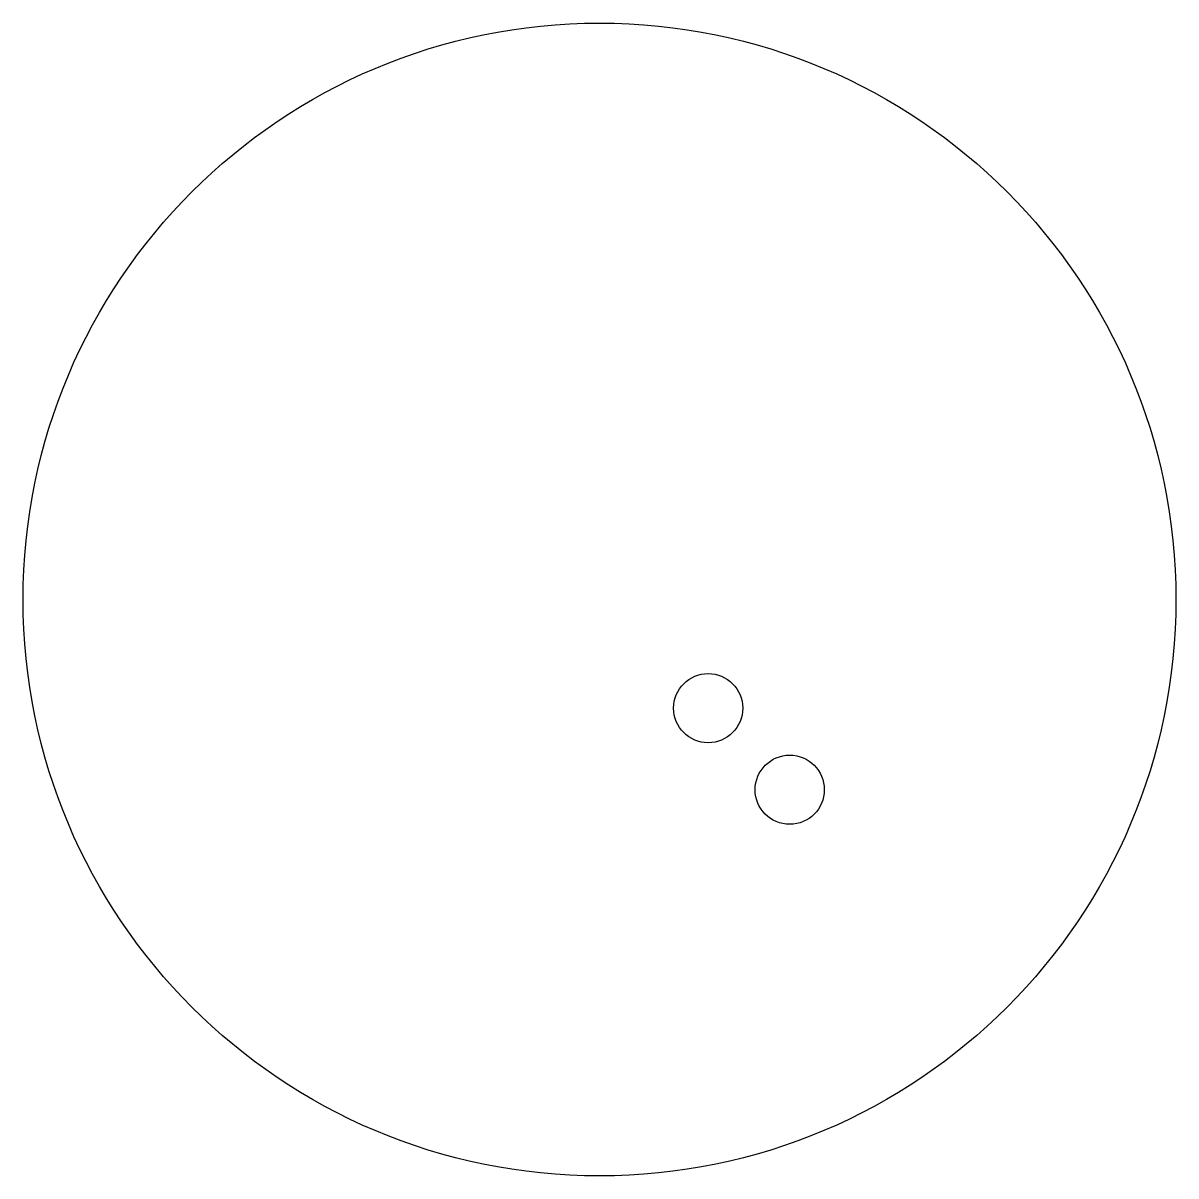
# Model space of a CAD drawing. Header units: millimetres. Extents: x -75 to 75, y -75 to 75.
import ezdxf

# ---------------------------------------------------------------- set-up
doc = ezdxf.new("R2010")
doc.units = ezdxf.units.MM
doc.layers.get('0').update_dxf_attribs({"linetype": 'CONTINUOUS'})

msp = doc.modelspace()

# ---------------------------------------------------------------- linework, layer by layer
for centre, radius in [((0, 0), 75), ((14.14, -14.14), 4.5), ((24.75, -24.75), 4.5)]:
    msp.add_circle(centre, radius)

doc.saveas('drawing.dxf')
